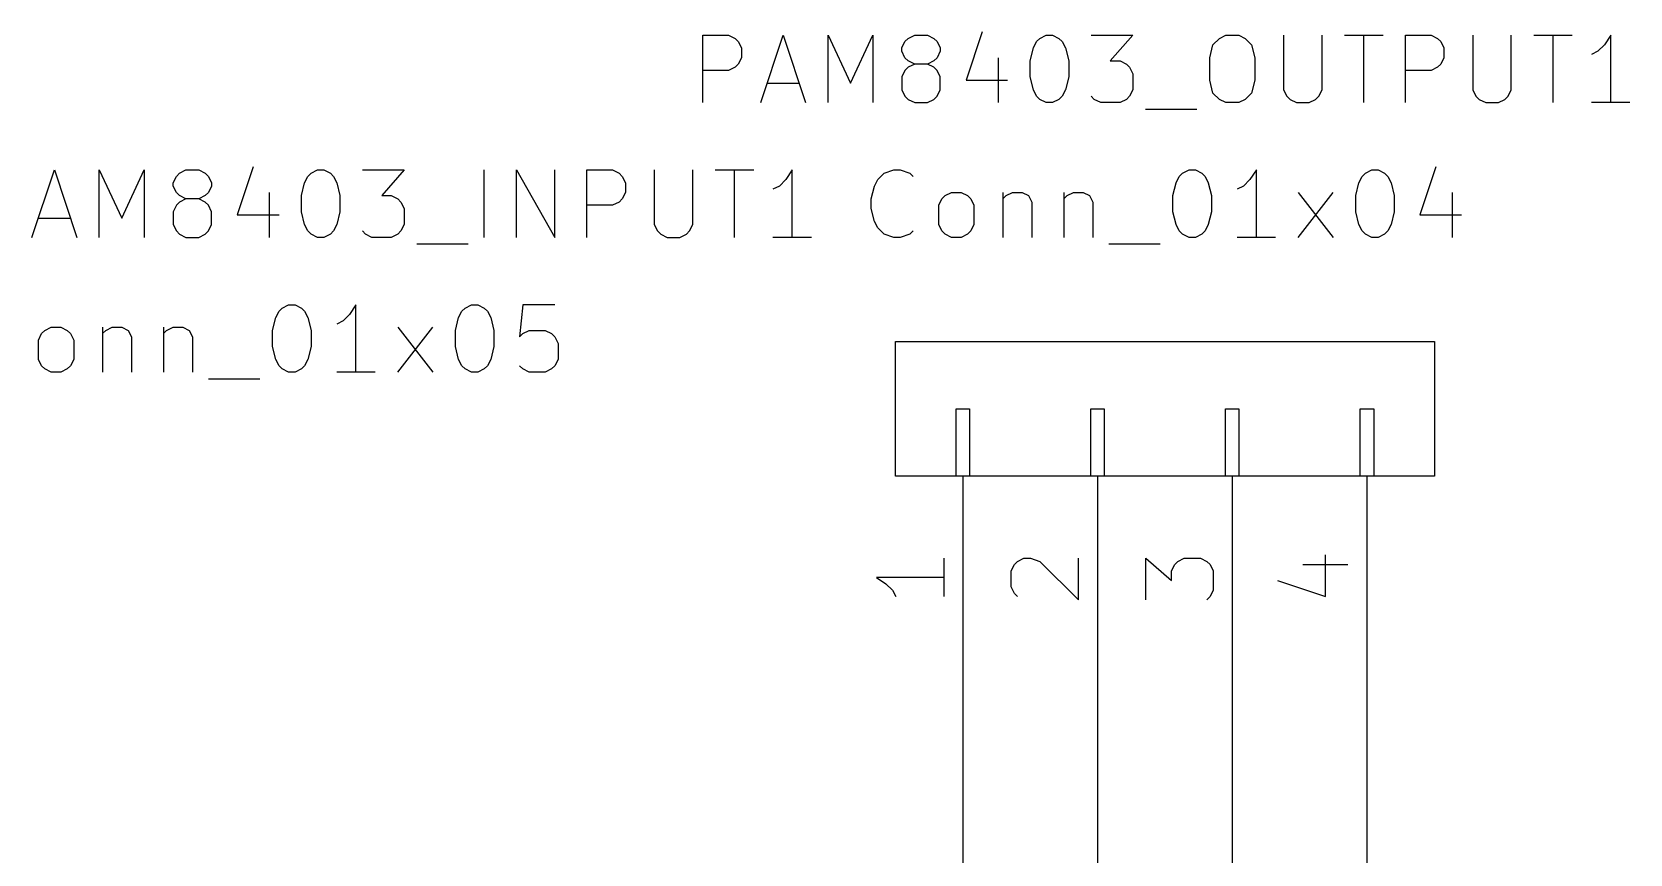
# Model space of a CAD drawing. Header units: inches. Extents: x 0.4 to 11.3, y -7.9 to -0.4.
# Drawn here: x 2.309 to 3.495, y -5.63 to -5.02 of the extents above; entities that cross this region are included whole.
import ezdxf

# ---------------------------------------------------------------- set-up
doc = ezdxf.new("R2010")
doc.units = ezdxf.units.IN
doc.header["$MEASUREMENT"] = 0
for name, color, linetype in [('GREENSIXTYFIVE', 129, 'CONTINUOUS'), ('LIGHTGREEN', 92, 'CONTINUOUS'), ('LIGHTRED', 12, 'CONTINUOUS'), ('RED', 14, 'CONTINUOUS'), ('WHITE', 250, 'CONTINUOUS')]:
    doc.layers.add(name, color=color, linetype=linetype)

msp = doc.modelspace()

# ---------------------------------------------------------------- linework, layer by layer
at = {"layer": 'GREENSIXTYFIVE', "linetype": 'CONTINUOUS'}
for p, q in [((2.8071, -5.0728), (2.8071, -5.0228)), ((2.8071, -5.0228), (2.8262, -5.0228)), ((2.8071, -5.0728), (2.8071, -5.0228)), ((2.8071, -5.0228), (2.8262, -5.0228)), ((2.8262, -5.0228), (2.831, -5.0252)), ((2.8262, -5.0228), (2.831, -5.0252)), ((2.831, -5.0252), (2.8333, -5.0276)), ((2.831, -5.0252), (2.8333, -5.0276)), ((2.8333, -5.0276), (2.8357, -5.0323)), ((2.8333, -5.0276), (2.8357, -5.0323)), ((2.85, -5.0728), (2.8667, -5.0228)), ((2.85, -5.0728), (2.8667, -5.0228)), ((2.8667, -5.0228), (2.8833, -5.0728)), ((2.8667, -5.0228), (2.8833, -5.0728)), ((2.9, -5.0728), (2.9, -5.0228)), ((2.9, -5.0228), (2.9167, -5.0585)), ((2.9, -5.0728), (2.9, -5.0228)), ((2.9, -5.0228), (2.9167, -5.0585)), ((2.9167, -5.0585), (2.9333, -5.0228)), ((2.9167, -5.0585), (2.9333, -5.0228)), ((2.9333, -5.0228), (2.9333, -5.0728)), ((2.9333, -5.0228), (2.9333, -5.0728)), ((2.9548, -5.0323), (2.9571, -5.0276)), ((2.9548, -5.0323), (2.9571, -5.0276)), ((2.9571, -5.0276), (2.9595, -5.0252)), ((2.9571, -5.0276), (2.9595, -5.0252)), ((2.9595, -5.0252), (2.9643, -5.0228)), ((2.9595, -5.0252), (2.9643, -5.0228)), ((2.9643, -5.0228), (2.9738, -5.0228)), ((2.9643, -5.0228), (2.9738, -5.0228)), ((2.9738, -5.0228), (2.9786, -5.0252)), ((2.9738, -5.0228), (2.9786, -5.0252)), ((2.9786, -5.0252), (2.981, -5.0276)), ((2.9786, -5.0252), (2.981, -5.0276)), ((2.981, -5.0276), (2.9833, -5.0323)), ((2.981, -5.0276), (2.9833, -5.0323)), ((3.0143, -5.0204), (3.0024, -5.0561)), ((3.0143, -5.0204), (3.0024, -5.0561)), ((3.0524, -5.0323), (3.0548, -5.0276)), ((3.0524, -5.0323), (3.0548, -5.0276)), ((3.0548, -5.0276), (3.0571, -5.0252)), ((3.0548, -5.0276), (3.0571, -5.0252)), ((3.0571, -5.0252), (3.0619, -5.0228)), ((3.0571, -5.0252), (3.0619, -5.0228)), ((3.0619, -5.0228), (3.0667, -5.0228)), ((3.0619, -5.0228), (3.0667, -5.0228)), ((3.0667, -5.0228), (3.0714, -5.0252)), ((3.0667, -5.0228), (3.0714, -5.0252)), ((3.0714, -5.0252), (3.0738, -5.0276)), ((3.0714, -5.0252), (3.0738, -5.0276)), ((3.0738, -5.0276), (3.0762, -5.0323)), ((3.0738, -5.0276), (3.0762, -5.0323)), ((3.0952, -5.0228), (3.1262, -5.0228)), ((3.0952, -5.0228), (3.1262, -5.0228)), ((3.1262, -5.0228), (3.1095, -5.0418)), ((3.1262, -5.0228), (3.1095, -5.0418)), ((3.1857, -5.0299), (3.1905, -5.0252)), ((3.1857, -5.0299), (3.1905, -5.0252)), ((3.1905, -5.0252), (3.1952, -5.0228)), ((3.1905, -5.0252), (3.1952, -5.0228)), ((3.1952, -5.0228), (3.2048, -5.0228)), ((3.1952, -5.0228), (3.2048, -5.0228)), ((3.2048, -5.0228), (3.2095, -5.0252)), ((3.2048, -5.0228), (3.2095, -5.0252)), ((3.2095, -5.0252), (3.2143, -5.0299)), ((3.2095, -5.0252), (3.2143, -5.0299)), ((3.2381, -5.0228), (3.2381, -5.0633)), ((3.2381, -5.0228), (3.2381, -5.0633)), ((3.2667, -5.0633), (3.2667, -5.0228)), ((3.2667, -5.0633), (3.2667, -5.0228)), ((3.2833, -5.0228), (3.3119, -5.0228)), ((3.2833, -5.0228), (3.3119, -5.0228)), ((3.2976, -5.0728), (3.2976, -5.0228)), ((3.2976, -5.0728), (3.2976, -5.0228)), ((3.3286, -5.0728), (3.3286, -5.0228)), ((3.3286, -5.0228), (3.3476, -5.0228)), ((3.3286, -5.0728), (3.3286, -5.0228)), ((3.3286, -5.0228), (3.3476, -5.0228)), ((3.3476, -5.0228), (3.3524, -5.0252)), ((3.3476, -5.0228), (3.3524, -5.0252)), ((3.3524, -5.0252), (3.3548, -5.0276)), ((3.3524, -5.0252), (3.3548, -5.0276)), ((3.3548, -5.0276), (3.3571, -5.0323)), ((3.3548, -5.0276), (3.3571, -5.0323)), ((3.3786, -5.0228), (3.3786, -5.0633)), ((3.3786, -5.0228), (3.3786, -5.0633)), ((3.4071, -5.0633), (3.4071, -5.0228)), ((3.4071, -5.0633), (3.4071, -5.0228)), ((3.4238, -5.0228), (3.4524, -5.0228)), ((3.4238, -5.0228), (3.4524, -5.0228)), ((3.4381, -5.0728), (3.4381, -5.0228)), ((3.4381, -5.0728), (3.4381, -5.0228)), ((3.4809, -5.0228), (3.4762, -5.0299)), ((3.4809, -5.0228), (3.4762, -5.0299)), ((3.4809, -5.0728), (3.4809, -5.0228)), ((3.4809, -5.0728), (3.4809, -5.0228)), ((2.8357, -5.0395), (2.8333, -5.0442)), ((2.8357, -5.0395), (2.8333, -5.0442)), ((2.8357, -5.0323), (2.8357, -5.0395)), ((2.8357, -5.0323), (2.8357, -5.0395)), ((2.9548, -5.0347), (2.9548, -5.0323)), ((2.9548, -5.0347), (2.9548, -5.0323)), ((2.9571, -5.0395), (2.9548, -5.0347)), ((2.9571, -5.0395), (2.9548, -5.0347)), ((2.9595, -5.0418), (2.9571, -5.0395)), ((2.9595, -5.0418), (2.9571, -5.0395)), ((2.981, -5.0395), (2.9786, -5.0418)), ((2.981, -5.0395), (2.9786, -5.0418)), ((2.9833, -5.0347), (2.981, -5.0395)), ((2.9833, -5.0347), (2.981, -5.0395)), ((2.9833, -5.0323), (2.9833, -5.0347)), ((2.9833, -5.0323), (2.9833, -5.0347)), ((3.0262, -5.0395), (3.0262, -5.0728)), ((3.0262, -5.0395), (3.0262, -5.0728)), ((3.05, -5.0418), (3.0524, -5.0323)), ((3.05, -5.0418), (3.0524, -5.0323)), ((3.0762, -5.0323), (3.0786, -5.0418)), ((3.0762, -5.0323), (3.0786, -5.0418)), ((3.1833, -5.0395), (3.1857, -5.0299)), ((3.1833, -5.0395), (3.1857, -5.0299)), ((3.1833, -5.0561), (3.1833, -5.0395)), ((3.1833, -5.0561), (3.1833, -5.0395)), ((3.2143, -5.0299), (3.2167, -5.0395)), ((3.2143, -5.0299), (3.2167, -5.0395)), ((3.2167, -5.0395), (3.2167, -5.0561)), ((3.2167, -5.0395), (3.2167, -5.0561)), ((3.3571, -5.0395), (3.3548, -5.0442)), ((3.3571, -5.0395), (3.3548, -5.0442)), ((3.3571, -5.0323), (3.3571, -5.0395)), ((3.3571, -5.0323), (3.3571, -5.0395)), ((3.4714, -5.0347), (3.4667, -5.0371)), ((3.4714, -5.0347), (3.4667, -5.0371)), ((3.4762, -5.0299), (3.4714, -5.0347)), ((3.4762, -5.0299), (3.4714, -5.0347)), ((2.8262, -5.049), (2.8071, -5.049)), ((2.8262, -5.049), (2.8071, -5.049)), ((2.831, -5.0466), (2.8262, -5.049)), ((2.831, -5.0466), (2.8262, -5.049)), ((2.8333, -5.0442), (2.831, -5.0466)), ((2.8333, -5.0442), (2.831, -5.0466)), ((2.9571, -5.049), (2.9548, -5.0538)), ((2.9571, -5.049), (2.9548, -5.0538)), ((2.9595, -5.0466), (2.9571, -5.049)), ((2.9595, -5.0466), (2.9571, -5.049)), ((2.9643, -5.0442), (2.9595, -5.0418)), ((2.9643, -5.0442), (2.9595, -5.0418)), ((2.9643, -5.0442), (2.9595, -5.0466)), ((2.9643, -5.0442), (2.9595, -5.0466)), ((2.9738, -5.0442), (2.9643, -5.0442)), ((2.9738, -5.0442), (2.9643, -5.0442)), ((2.9786, -5.0418), (2.9738, -5.0442)), ((2.9786, -5.0418), (2.9738, -5.0442)), ((2.9786, -5.0466), (2.9738, -5.0442)), ((2.9786, -5.0466), (2.9738, -5.0442)), ((2.981, -5.049), (2.9786, -5.0466)), ((2.981, -5.049), (2.9786, -5.0466)), ((2.9833, -5.0538), (2.981, -5.049)), ((2.9833, -5.0538), (2.981, -5.049)), ((3.05, -5.0538), (3.05, -5.0418)), ((3.05, -5.0538), (3.05, -5.0418)), ((3.0786, -5.0418), (3.0786, -5.0538)), ((3.0786, -5.0418), (3.0786, -5.0538)), ((3.1095, -5.0418), (3.1167, -5.0418)), ((3.1095, -5.0418), (3.1167, -5.0418)), ((3.1167, -5.0418), (3.1214, -5.0442)), ((3.1167, -5.0418), (3.1214, -5.0442)), ((3.1214, -5.0442), (3.1238, -5.0466)), ((3.1214, -5.0442), (3.1238, -5.0466)), ((3.1238, -5.0466), (3.1262, -5.0514)), ((3.1238, -5.0466), (3.1262, -5.0514)), ((3.1262, -5.0514), (3.1262, -5.0633)), ((3.1262, -5.0514), (3.1262, -5.0633)), ((3.3476, -5.049), (3.3286, -5.049)), ((3.3476, -5.049), (3.3286, -5.049)), ((3.3524, -5.0466), (3.3476, -5.049)), ((3.3524, -5.0466), (3.3476, -5.049)), ((3.3548, -5.0442), (3.3524, -5.0466)), ((3.3548, -5.0442), (3.3524, -5.0466)), ((2.8548, -5.0585), (2.8786, -5.0585)), ((2.8548, -5.0585), (2.8786, -5.0585)), ((2.9548, -5.0538), (2.9548, -5.0633)), ((2.9548, -5.0538), (2.9548, -5.0633)), ((2.9548, -5.0633), (2.9571, -5.068)), ((2.9548, -5.0633), (2.9571, -5.068)), ((2.981, -5.068), (2.9833, -5.0633)), ((2.981, -5.068), (2.9833, -5.0633)), ((2.9833, -5.0633), (2.9833, -5.0538)), ((2.9833, -5.0633), (2.9833, -5.0538)), ((3.0024, -5.0561), (3.0333, -5.0561)), ((3.0024, -5.0561), (3.0333, -5.0561)), ((3.0524, -5.0633), (3.05, -5.0538)), ((3.0524, -5.0633), (3.05, -5.0538)), ((3.0548, -5.068), (3.0524, -5.0633)), ((3.0548, -5.068), (3.0524, -5.0633)), ((3.0762, -5.0633), (3.0738, -5.068)), ((3.0762, -5.0633), (3.0738, -5.068)), ((3.0786, -5.0538), (3.0762, -5.0633)), ((3.0786, -5.0538), (3.0762, -5.0633)), ((3.1262, -5.0633), (3.1238, -5.068)), ((3.1262, -5.0633), (3.1238, -5.068)), ((3.1857, -5.0657), (3.1833, -5.0561)), ((3.1857, -5.0657), (3.1833, -5.0561)), ((3.2167, -5.0561), (3.2143, -5.0657)), ((3.2167, -5.0561), (3.2143, -5.0657)), ((3.2381, -5.0633), (3.2405, -5.068)), ((3.2381, -5.0633), (3.2405, -5.068)), ((3.2643, -5.068), (3.2667, -5.0633)), ((3.2643, -5.068), (3.2667, -5.0633)), ((3.3786, -5.0633), (3.3809, -5.068)), ((3.3786, -5.0633), (3.3809, -5.068)), ((3.4048, -5.068), (3.4071, -5.0633)), ((3.4048, -5.068), (3.4071, -5.0633)), ((2.9571, -5.068), (2.9595, -5.0704)), ((2.9571, -5.068), (2.9595, -5.0704)), ((2.9595, -5.0704), (2.9643, -5.0728)), ((2.9595, -5.0704), (2.9643, -5.0728)), ((2.9643, -5.0728), (2.9738, -5.0728)), ((2.9643, -5.0728), (2.9738, -5.0728)), ((2.9738, -5.0728), (2.9786, -5.0704)), ((2.9738, -5.0728), (2.9786, -5.0704)), ((2.9786, -5.0704), (2.981, -5.068)), ((2.9786, -5.0704), (2.981, -5.068)), ((3.0571, -5.0704), (3.0548, -5.068)), ((3.0571, -5.0704), (3.0548, -5.068)), ((3.0619, -5.0728), (3.0571, -5.0704)), ((3.0619, -5.0728), (3.0571, -5.0704)), ((3.0667, -5.0728), (3.0619, -5.0728)), ((3.0667, -5.0728), (3.0619, -5.0728)), ((3.0714, -5.0704), (3.0667, -5.0728)), ((3.0714, -5.0704), (3.0667, -5.0728)), ((3.0738, -5.068), (3.0714, -5.0704)), ((3.0738, -5.068), (3.0714, -5.0704)), ((3.0976, -5.0704), (3.0952, -5.068)), ((3.0976, -5.0704), (3.0952, -5.068)), ((3.1024, -5.0728), (3.0976, -5.0704)), ((3.1024, -5.0728), (3.0976, -5.0704)), ((3.1167, -5.0728), (3.1024, -5.0728)), ((3.1167, -5.0728), (3.1024, -5.0728)), ((3.1214, -5.0704), (3.1167, -5.0728)), ((3.1214, -5.0704), (3.1167, -5.0728)), ((3.1238, -5.068), (3.1214, -5.0704)), ((3.1238, -5.068), (3.1214, -5.0704)), ((3.1905, -5.0704), (3.1857, -5.0657)), ((3.1905, -5.0704), (3.1857, -5.0657)), ((3.1952, -5.0728), (3.1905, -5.0704)), ((3.1952, -5.0728), (3.1905, -5.0704)), ((3.2048, -5.0728), (3.1952, -5.0728)), ((3.2048, -5.0728), (3.1952, -5.0728)), ((3.2095, -5.0704), (3.2048, -5.0728)), ((3.2095, -5.0704), (3.2048, -5.0728)), ((3.2143, -5.0657), (3.2095, -5.0704)), ((3.2143, -5.0657), (3.2095, -5.0704)), ((3.2405, -5.068), (3.2429, -5.0704)), ((3.2405, -5.068), (3.2429, -5.0704)), ((3.2429, -5.0704), (3.2476, -5.0728)), ((3.2429, -5.0704), (3.2476, -5.0728)), ((3.2476, -5.0728), (3.2571, -5.0728)), ((3.2476, -5.0728), (3.2571, -5.0728)), ((3.2571, -5.0728), (3.2619, -5.0704)), ((3.2571, -5.0728), (3.2619, -5.0704)), ((3.2619, -5.0704), (3.2643, -5.068)), ((3.2619, -5.0704), (3.2643, -5.068)), ((3.3809, -5.068), (3.3833, -5.0704)), ((3.3809, -5.068), (3.3833, -5.0704)), ((3.3833, -5.0704), (3.3881, -5.0728)), ((3.3833, -5.0704), (3.3881, -5.0728)), ((3.3881, -5.0728), (3.3976, -5.0728)), ((3.3881, -5.0728), (3.3976, -5.0728)), ((3.3976, -5.0728), (3.4024, -5.0704)), ((3.3976, -5.0728), (3.4024, -5.0704)), ((3.4024, -5.0704), (3.4048, -5.068)), ((3.4024, -5.0704), (3.4048, -5.068)), ((3.4952, -5.0728), (3.4667, -5.0728)), ((3.4952, -5.0728), (3.4667, -5.0728)), ((3.1357, -5.0776), (3.1738, -5.0776)), ((3.1357, -5.0776), (3.1738, -5.0776)), ((2.3091, -5.1728), (2.3258, -5.1228)), ((2.3091, -5.1728), (2.3258, -5.1228)), ((2.3258, -5.1228), (2.3425, -5.1728)), ((2.3258, -5.1228), (2.3425, -5.1728)), ((2.3591, -5.1728), (2.3591, -5.1228)), ((2.3591, -5.1228), (2.3758, -5.1585)), ((2.3591, -5.1728), (2.3591, -5.1228)), ((2.3591, -5.1228), (2.3758, -5.1585)), ((2.3758, -5.1585), (2.3925, -5.1228)), ((2.3758, -5.1585), (2.3925, -5.1228)), ((2.3925, -5.1228), (2.3925, -5.1728)), ((2.3925, -5.1228), (2.3925, -5.1728)), ((2.4187, -5.1252), (2.4234, -5.1228)), ((2.4187, -5.1252), (2.4234, -5.1228)), ((2.4234, -5.1228), (2.4329, -5.1228)), ((2.4234, -5.1228), (2.4329, -5.1228)), ((2.4329, -5.1228), (2.4377, -5.1252)), ((2.4329, -5.1228), (2.4377, -5.1252)), ((2.4734, -5.1204), (2.4615, -5.1561)), ((2.4734, -5.1204), (2.4615, -5.1561)), ((2.5163, -5.1252), (2.521, -5.1228)), ((2.5163, -5.1252), (2.521, -5.1228)), ((2.521, -5.1228), (2.5258, -5.1228)), ((2.521, -5.1228), (2.5258, -5.1228)), ((2.5258, -5.1228), (2.5306, -5.1252)), ((2.5258, -5.1228), (2.5306, -5.1252)), ((2.5544, -5.1228), (2.5853, -5.1228)), ((2.5544, -5.1228), (2.5853, -5.1228)), ((2.5853, -5.1228), (2.5687, -5.1418)), ((2.5853, -5.1228), (2.5687, -5.1418)), ((2.6448, -5.1728), (2.6448, -5.1228)), ((2.6448, -5.1728), (2.6448, -5.1228)), ((2.6687, -5.1728), (2.6687, -5.1228)), ((2.6687, -5.1228), (2.6972, -5.1728)), ((2.6687, -5.1728), (2.6687, -5.1228)), ((2.6687, -5.1228), (2.6972, -5.1728)), ((2.6972, -5.1728), (2.6972, -5.1228)), ((2.6972, -5.1728), (2.6972, -5.1228)), ((2.721, -5.1728), (2.721, -5.1228)), ((2.721, -5.1228), (2.7401, -5.1228)), ((2.721, -5.1728), (2.721, -5.1228)), ((2.721, -5.1228), (2.7401, -5.1228)), ((2.7401, -5.1228), (2.7449, -5.1252)), ((2.7401, -5.1228), (2.7449, -5.1252)), ((2.771, -5.1228), (2.771, -5.1633)), ((2.771, -5.1228), (2.771, -5.1633)), ((2.7996, -5.1633), (2.7996, -5.1228)), ((2.7996, -5.1633), (2.7996, -5.1228)), ((2.8163, -5.1228), (2.8449, -5.1228)), ((2.8163, -5.1228), (2.8449, -5.1228)), ((2.8306, -5.1728), (2.8306, -5.1228)), ((2.8306, -5.1728), (2.8306, -5.1228)), ((2.8734, -5.1228), (2.8687, -5.1299)), ((2.8734, -5.1228), (2.8687, -5.1299)), ((2.8734, -5.1728), (2.8734, -5.1228)), ((2.8734, -5.1728), (2.8734, -5.1228)), ((2.9417, -5.1252), (2.9488, -5.1228)), ((2.9417, -5.1252), (2.9488, -5.1228)), ((2.9488, -5.1228), (2.9536, -5.1228)), ((2.9488, -5.1228), (2.9536, -5.1228)), ((2.9536, -5.1228), (2.9607, -5.1252)), ((2.9536, -5.1228), (2.9607, -5.1252)), ((3.1631, -5.1252), (3.1679, -5.1228)), ((3.1631, -5.1252), (3.1679, -5.1228)), ((3.1679, -5.1228), (3.1726, -5.1228)), ((3.1679, -5.1228), (3.1726, -5.1228)), ((3.1726, -5.1228), (3.1774, -5.1252)), ((3.1726, -5.1228), (3.1774, -5.1252)), ((3.2179, -5.1228), (3.2131, -5.1299)), ((3.2179, -5.1228), (3.2131, -5.1299)), ((3.2179, -5.1728), (3.2179, -5.1228)), ((3.2179, -5.1728), (3.2179, -5.1228)), ((3.2988, -5.1252), (3.3036, -5.1228)), ((3.2988, -5.1252), (3.3036, -5.1228)), ((3.3036, -5.1228), (3.3083, -5.1228)), ((3.3036, -5.1228), (3.3083, -5.1228)), ((3.3083, -5.1228), (3.3131, -5.1252)), ((3.3083, -5.1228), (3.3131, -5.1252)), ((3.3512, -5.1204), (3.3393, -5.1561)), ((3.3512, -5.1204), (3.3393, -5.1561)), ((2.4139, -5.1323), (2.4163, -5.1276)), ((2.4139, -5.1323), (2.4163, -5.1276)), ((2.4139, -5.1347), (2.4139, -5.1323)), ((2.4139, -5.1347), (2.4139, -5.1323)), ((2.4163, -5.1395), (2.4139, -5.1347)), ((2.4163, -5.1395), (2.4139, -5.1347)), ((2.4163, -5.1276), (2.4187, -5.1252)), ((2.4163, -5.1276), (2.4187, -5.1252)), ((2.4377, -5.1252), (2.4401, -5.1276)), ((2.4377, -5.1252), (2.4401, -5.1276)), ((2.4401, -5.1276), (2.4425, -5.1323)), ((2.4401, -5.1276), (2.4425, -5.1323)), ((2.4425, -5.1347), (2.4401, -5.1395)), ((2.4425, -5.1347), (2.4401, -5.1395)), ((2.4425, -5.1323), (2.4425, -5.1347)), ((2.4425, -5.1323), (2.4425, -5.1347)), ((2.5091, -5.1418), (2.5115, -5.1323)), ((2.5091, -5.1418), (2.5115, -5.1323)), ((2.5115, -5.1323), (2.5139, -5.1276)), ((2.5115, -5.1323), (2.5139, -5.1276)), ((2.5139, -5.1276), (2.5163, -5.1252)), ((2.5139, -5.1276), (2.5163, -5.1252)), ((2.5306, -5.1252), (2.5329, -5.1276)), ((2.5306, -5.1252), (2.5329, -5.1276)), ((2.5329, -5.1276), (2.5353, -5.1323)), ((2.5329, -5.1276), (2.5353, -5.1323)), ((2.5353, -5.1323), (2.5377, -5.1418)), ((2.5353, -5.1323), (2.5377, -5.1418)), ((2.7449, -5.1252), (2.7472, -5.1276)), ((2.7449, -5.1252), (2.7472, -5.1276)), ((2.7472, -5.1276), (2.7496, -5.1323)), ((2.7472, -5.1276), (2.7496, -5.1323)), ((2.7496, -5.1323), (2.7496, -5.1395)), ((2.7496, -5.1323), (2.7496, -5.1395)), ((2.8639, -5.1347), (2.8591, -5.1371)), ((2.8639, -5.1347), (2.8591, -5.1371)), ((2.8687, -5.1299), (2.8639, -5.1347)), ((2.8687, -5.1299), (2.8639, -5.1347)), ((2.9321, -5.1442), (2.9345, -5.1347)), ((2.9321, -5.1442), (2.9345, -5.1347)), ((2.9345, -5.1347), (2.9369, -5.1299)), ((2.9345, -5.1347), (2.9369, -5.1299)), ((2.9369, -5.1299), (2.9417, -5.1252)), ((2.9369, -5.1299), (2.9417, -5.1252)), ((2.9607, -5.1252), (2.9631, -5.1276)), ((2.9607, -5.1252), (2.9631, -5.1276)), ((3.1559, -5.1418), (3.1583, -5.1323)), ((3.1559, -5.1418), (3.1583, -5.1323)), ((3.1583, -5.1323), (3.1607, -5.1276)), ((3.1583, -5.1323), (3.1607, -5.1276)), ((3.1607, -5.1276), (3.1631, -5.1252)), ((3.1607, -5.1276), (3.1631, -5.1252)), ((3.1774, -5.1252), (3.1798, -5.1276)), ((3.1774, -5.1252), (3.1798, -5.1276)), ((3.1798, -5.1276), (3.1821, -5.1323)), ((3.1798, -5.1276), (3.1821, -5.1323)), ((3.1821, -5.1323), (3.1845, -5.1418)), ((3.1821, -5.1323), (3.1845, -5.1418)), ((3.2083, -5.1347), (3.2036, -5.1371)), ((3.2083, -5.1347), (3.2036, -5.1371)), ((3.2131, -5.1299), (3.2083, -5.1347)), ((3.2131, -5.1299), (3.2083, -5.1347)), ((3.2917, -5.1418), (3.294, -5.1323)), ((3.2917, -5.1418), (3.294, -5.1323)), ((3.294, -5.1323), (3.2964, -5.1276)), ((3.294, -5.1323), (3.2964, -5.1276)), ((3.2964, -5.1276), (3.2988, -5.1252)), ((3.2964, -5.1276), (3.2988, -5.1252)), ((3.3131, -5.1252), (3.3155, -5.1276)), ((3.3131, -5.1252), (3.3155, -5.1276)), ((3.3155, -5.1276), (3.3179, -5.1323)), ((3.3155, -5.1276), (3.3179, -5.1323)), ((3.3179, -5.1323), (3.3202, -5.1418)), ((3.3179, -5.1323), (3.3202, -5.1418)), ((2.4187, -5.1418), (2.4163, -5.1395)), ((2.4187, -5.1418), (2.4163, -5.1395)), ((2.4187, -5.1466), (2.4163, -5.149)), ((2.4187, -5.1466), (2.4163, -5.149)), ((2.4234, -5.1442), (2.4187, -5.1418)), ((2.4234, -5.1442), (2.4187, -5.1418)), ((2.4234, -5.1442), (2.4187, -5.1466)), ((2.4234, -5.1442), (2.4187, -5.1466)), ((2.4329, -5.1442), (2.4234, -5.1442)), ((2.4329, -5.1442), (2.4234, -5.1442)), ((2.4377, -5.1418), (2.4329, -5.1442)), ((2.4377, -5.1418), (2.4329, -5.1442)), ((2.4377, -5.1466), (2.4329, -5.1442)), ((2.4377, -5.1466), (2.4329, -5.1442)), ((2.4401, -5.1395), (2.4377, -5.1418)), ((2.4401, -5.1395), (2.4377, -5.1418)), ((2.4401, -5.149), (2.4377, -5.1466)), ((2.4401, -5.149), (2.4377, -5.1466)), ((2.4853, -5.1395), (2.4853, -5.1728)), ((2.4853, -5.1395), (2.4853, -5.1728)), ((2.5091, -5.1538), (2.5091, -5.1418)), ((2.5091, -5.1538), (2.5091, -5.1418)), ((2.5377, -5.1418), (2.5377, -5.1538)), ((2.5377, -5.1418), (2.5377, -5.1538)), ((2.5687, -5.1418), (2.5758, -5.1418)), ((2.5687, -5.1418), (2.5758, -5.1418)), ((2.5758, -5.1418), (2.5806, -5.1442)), ((2.5758, -5.1418), (2.5806, -5.1442)), ((2.5806, -5.1442), (2.5829, -5.1466)), ((2.5806, -5.1442), (2.5829, -5.1466)), ((2.5829, -5.1466), (2.5853, -5.1514)), ((2.5829, -5.1466), (2.5853, -5.1514)), ((2.7449, -5.1466), (2.7401, -5.149)), ((2.7449, -5.1466), (2.7401, -5.149)), ((2.7472, -5.1442), (2.7449, -5.1466)), ((2.7472, -5.1442), (2.7449, -5.1466)), ((2.7496, -5.1395), (2.7472, -5.1442)), ((2.7496, -5.1395), (2.7472, -5.1442)), ((2.9321, -5.1514), (2.9321, -5.1442)), ((2.9321, -5.1514), (2.9321, -5.1442)), ((2.9821, -5.149), (2.9845, -5.1442)), ((2.9821, -5.149), (2.9845, -5.1442)), ((2.9845, -5.1442), (2.9869, -5.1418)), ((2.9845, -5.1442), (2.9869, -5.1418)), ((2.9869, -5.1418), (2.9917, -5.1395)), ((2.9869, -5.1418), (2.9917, -5.1395)), ((2.9917, -5.1395), (2.9988, -5.1395)), ((2.9917, -5.1395), (2.9988, -5.1395)), ((2.9988, -5.1395), (3.0036, -5.1418)), ((2.9988, -5.1395), (3.0036, -5.1418)), ((3.0036, -5.1418), (3.006, -5.1442)), ((3.0036, -5.1418), (3.006, -5.1442)), ((3.006, -5.1442), (3.0083, -5.149)), ((3.006, -5.1442), (3.0083, -5.149)), ((3.0298, -5.1395), (3.0298, -5.1728)), ((3.0298, -5.1395), (3.0298, -5.1728)), ((3.0298, -5.1442), (3.0321, -5.1418)), ((3.0298, -5.1442), (3.0321, -5.1418)), ((3.0321, -5.1418), (3.0369, -5.1395)), ((3.0321, -5.1418), (3.0369, -5.1395)), ((3.0369, -5.1395), (3.044, -5.1395)), ((3.0369, -5.1395), (3.044, -5.1395)), ((3.044, -5.1395), (3.0488, -5.1418)), ((3.044, -5.1395), (3.0488, -5.1418)), ((3.0488, -5.1418), (3.0512, -5.1466)), ((3.0488, -5.1418), (3.0512, -5.1466)), ((3.0512, -5.1466), (3.0512, -5.1728)), ((3.0512, -5.1466), (3.0512, -5.1728)), ((3.075, -5.1395), (3.075, -5.1728)), ((3.075, -5.1395), (3.075, -5.1728)), ((3.075, -5.1442), (3.0774, -5.1418)), ((3.075, -5.1442), (3.0774, -5.1418)), ((3.0774, -5.1418), (3.0821, -5.1395)), ((3.0774, -5.1418), (3.0821, -5.1395)), ((3.0821, -5.1395), (3.0893, -5.1395)), ((3.0821, -5.1395), (3.0893, -5.1395)), ((3.0893, -5.1395), (3.094, -5.1418)), ((3.0893, -5.1395), (3.094, -5.1418)), ((3.094, -5.1418), (3.0964, -5.1466)), ((3.094, -5.1418), (3.0964, -5.1466)), ((3.0964, -5.1466), (3.0964, -5.1728)), ((3.0964, -5.1466), (3.0964, -5.1728)), ((3.1559, -5.1538), (3.1559, -5.1418)), ((3.1559, -5.1538), (3.1559, -5.1418)), ((3.1845, -5.1418), (3.1845, -5.1538)), ((3.1845, -5.1418), (3.1845, -5.1538)), ((3.2488, -5.1728), (3.275, -5.1395)), ((3.2488, -5.1395), (3.275, -5.1728)), ((3.2488, -5.1728), (3.275, -5.1395)), ((3.2488, -5.1395), (3.275, -5.1728)), ((3.2917, -5.1538), (3.2917, -5.1418)), ((3.2917, -5.1538), (3.2917, -5.1418)), ((3.3202, -5.1418), (3.3202, -5.1538)), ((3.3202, -5.1418), (3.3202, -5.1538)), ((3.3631, -5.1395), (3.3631, -5.1728)), ((3.3631, -5.1395), (3.3631, -5.1728)), ((2.3139, -5.1585), (2.3377, -5.1585)), ((2.3139, -5.1585), (2.3377, -5.1585)), ((2.4163, -5.149), (2.4139, -5.1538)), ((2.4163, -5.149), (2.4139, -5.1538)), ((2.4139, -5.1538), (2.4139, -5.1633)), ((2.4139, -5.1538), (2.4139, -5.1633)), ((2.4425, -5.1538), (2.4401, -5.149)), ((2.4425, -5.1538), (2.4401, -5.149)), ((2.4425, -5.1633), (2.4425, -5.1538)), ((2.4425, -5.1633), (2.4425, -5.1538)), ((2.4615, -5.1561), (2.4925, -5.1561)), ((2.4615, -5.1561), (2.4925, -5.1561)), ((2.5115, -5.1633), (2.5091, -5.1538)), ((2.5115, -5.1633), (2.5091, -5.1538)), ((2.5377, -5.1538), (2.5353, -5.1633)), ((2.5377, -5.1538), (2.5353, -5.1633)), ((2.5853, -5.1514), (2.5853, -5.1633)), ((2.5853, -5.1514), (2.5853, -5.1633)), ((2.7401, -5.149), (2.721, -5.149)), ((2.7401, -5.149), (2.721, -5.149)), ((2.9345, -5.1609), (2.9321, -5.1514)), ((2.9345, -5.1609), (2.9321, -5.1514)), ((2.9821, -5.1633), (2.9821, -5.149)), ((2.9821, -5.1633), (2.9821, -5.149)), ((3.0083, -5.149), (3.0083, -5.1633)), ((3.0083, -5.149), (3.0083, -5.1633)), ((3.1583, -5.1633), (3.1559, -5.1538)), ((3.1583, -5.1633), (3.1559, -5.1538)), ((3.1845, -5.1538), (3.1821, -5.1633)), ((3.1845, -5.1538), (3.1821, -5.1633)), ((3.294, -5.1633), (3.2917, -5.1538)), ((3.294, -5.1633), (3.2917, -5.1538)), ((3.3202, -5.1538), (3.3179, -5.1633)), ((3.3202, -5.1538), (3.3179, -5.1633)), ((3.3393, -5.1561), (3.3702, -5.1561)), ((3.3393, -5.1561), (3.3702, -5.1561)), ((2.4139, -5.1633), (2.4163, -5.168)), ((2.4139, -5.1633), (2.4163, -5.168)), ((2.4163, -5.168), (2.4187, -5.1704)), ((2.4163, -5.168), (2.4187, -5.1704)), ((2.4187, -5.1704), (2.4234, -5.1728)), ((2.4187, -5.1704), (2.4234, -5.1728)), ((2.4329, -5.1728), (2.4377, -5.1704)), ((2.4329, -5.1728), (2.4377, -5.1704)), ((2.4377, -5.1704), (2.4401, -5.168)), ((2.4377, -5.1704), (2.4401, -5.168)), ((2.4401, -5.168), (2.4425, -5.1633)), ((2.4401, -5.168), (2.4425, -5.1633)), ((2.5139, -5.168), (2.5115, -5.1633)), ((2.5139, -5.168), (2.5115, -5.1633)), ((2.5163, -5.1704), (2.5139, -5.168)), ((2.5163, -5.1704), (2.5139, -5.168)), ((2.521, -5.1728), (2.5163, -5.1704)), ((2.521, -5.1728), (2.5163, -5.1704)), ((2.5306, -5.1704), (2.5258, -5.1728)), ((2.5306, -5.1704), (2.5258, -5.1728)), ((2.5329, -5.168), (2.5306, -5.1704)), ((2.5329, -5.168), (2.5306, -5.1704)), ((2.5353, -5.1633), (2.5329, -5.168)), ((2.5353, -5.1633), (2.5329, -5.168)), ((2.5568, -5.1704), (2.5544, -5.168)), ((2.5568, -5.1704), (2.5544, -5.168)), ((2.5615, -5.1728), (2.5568, -5.1704)), ((2.5615, -5.1728), (2.5568, -5.1704)), ((2.5806, -5.1704), (2.5758, -5.1728)), ((2.5806, -5.1704), (2.5758, -5.1728)), ((2.5829, -5.168), (2.5806, -5.1704)), ((2.5829, -5.168), (2.5806, -5.1704)), ((2.5853, -5.1633), (2.5829, -5.168)), ((2.5853, -5.1633), (2.5829, -5.168)), ((2.771, -5.1633), (2.7734, -5.168)), ((2.771, -5.1633), (2.7734, -5.168)), ((2.7734, -5.168), (2.7758, -5.1704)), ((2.7734, -5.168), (2.7758, -5.1704)), ((2.7758, -5.1704), (2.7806, -5.1728)), ((2.7758, -5.1704), (2.7806, -5.1728)), ((2.7901, -5.1728), (2.7949, -5.1704)), ((2.7901, -5.1728), (2.7949, -5.1704)), ((2.7949, -5.1704), (2.7972, -5.168)), ((2.7949, -5.1704), (2.7972, -5.168)), ((2.7972, -5.168), (2.7996, -5.1633)), ((2.7972, -5.168), (2.7996, -5.1633)), ((2.9369, -5.1657), (2.9345, -5.1609)), ((2.9369, -5.1657), (2.9345, -5.1609)), ((2.9417, -5.1704), (2.9369, -5.1657)), ((2.9417, -5.1704), (2.9369, -5.1657)), ((2.9488, -5.1728), (2.9417, -5.1704)), ((2.9488, -5.1728), (2.9417, -5.1704)), ((2.9607, -5.1704), (2.9536, -5.1728)), ((2.9607, -5.1704), (2.9536, -5.1728)), ((2.9631, -5.168), (2.9607, -5.1704)), ((2.9631, -5.168), (2.9607, -5.1704)), ((2.9845, -5.168), (2.9821, -5.1633)), ((2.9845, -5.168), (2.9821, -5.1633)), ((2.9869, -5.1704), (2.9845, -5.168)), ((2.9869, -5.1704), (2.9845, -5.168)), ((2.9917, -5.1728), (2.9869, -5.1704)), ((2.9917, -5.1728), (2.9869, -5.1704)), ((3.0036, -5.1704), (2.9988, -5.1728)), ((3.0036, -5.1704), (2.9988, -5.1728)), ((3.006, -5.168), (3.0036, -5.1704)), ((3.006, -5.168), (3.0036, -5.1704)), ((3.0083, -5.1633), (3.006, -5.168)), ((3.0083, -5.1633), (3.006, -5.168)), ((3.1607, -5.168), (3.1583, -5.1633)), ((3.1607, -5.168), (3.1583, -5.1633)), ((3.1631, -5.1704), (3.1607, -5.168)), ((3.1631, -5.1704), (3.1607, -5.168)), ((3.1679, -5.1728), (3.1631, -5.1704)), ((3.1679, -5.1728), (3.1631, -5.1704)), ((3.1774, -5.1704), (3.1726, -5.1728)), ((3.1774, -5.1704), (3.1726, -5.1728)), ((3.1798, -5.168), (3.1774, -5.1704)), ((3.1798, -5.168), (3.1774, -5.1704)), ((3.1821, -5.1633), (3.1798, -5.168)), ((3.1821, -5.1633), (3.1798, -5.168)), ((3.2964, -5.168), (3.294, -5.1633)), ((3.2964, -5.168), (3.294, -5.1633)), ((3.2988, -5.1704), (3.2964, -5.168)), ((3.2988, -5.1704), (3.2964, -5.168)), ((3.3036, -5.1728), (3.2988, -5.1704)), ((3.3036, -5.1728), (3.2988, -5.1704)), ((3.3131, -5.1704), (3.3083, -5.1728)), ((3.3131, -5.1704), (3.3083, -5.1728)), ((3.3155, -5.168), (3.3131, -5.1704)), ((3.3155, -5.168), (3.3131, -5.1704)), ((3.3179, -5.1633), (3.3155, -5.168)), ((3.3179, -5.1633), (3.3155, -5.168)), ((2.4234, -5.1728), (2.4329, -5.1728)), ((2.4234, -5.1728), (2.4329, -5.1728)), ((2.5258, -5.1728), (2.521, -5.1728)), ((2.5258, -5.1728), (2.521, -5.1728)), ((2.5758, -5.1728), (2.5615, -5.1728)), ((2.5758, -5.1728), (2.5615, -5.1728)), ((2.5949, -5.1776), (2.6329, -5.1776)), ((2.5949, -5.1776), (2.6329, -5.1776)), ((2.7806, -5.1728), (2.7901, -5.1728)), ((2.7806, -5.1728), (2.7901, -5.1728)), ((2.8877, -5.1728), (2.8591, -5.1728)), ((2.8877, -5.1728), (2.8591, -5.1728)), ((2.9536, -5.1728), (2.9488, -5.1728)), ((2.9536, -5.1728), (2.9488, -5.1728)), ((2.9988, -5.1728), (2.9917, -5.1728)), ((2.9988, -5.1728), (2.9917, -5.1728)), ((3.1083, -5.1776), (3.1464, -5.1776)), ((3.1083, -5.1776), (3.1464, -5.1776)), ((3.1726, -5.1728), (3.1679, -5.1728)), ((3.1726, -5.1728), (3.1679, -5.1728)), ((3.2321, -5.1728), (3.2036, -5.1728)), ((3.2321, -5.1728), (3.2036, -5.1728)), ((3.3083, -5.1728), (3.3036, -5.1728)), ((3.3083, -5.1728), (3.3036, -5.1728)), ((2.4901, -5.2323), (2.4925, -5.2276)), ((2.4901, -5.2323), (2.4925, -5.2276)), ((2.4925, -5.2276), (2.4948, -5.2252)), ((2.4925, -5.2276), (2.4948, -5.2252)), ((2.4948, -5.2252), (2.4996, -5.2228)), ((2.4948, -5.2252), (2.4996, -5.2228)), ((2.4996, -5.2228), (2.5044, -5.2228)), ((2.4996, -5.2228), (2.5044, -5.2228)), ((2.5044, -5.2228), (2.5091, -5.2252)), ((2.5044, -5.2228), (2.5091, -5.2252)), ((2.5091, -5.2252), (2.5115, -5.2276)), ((2.5091, -5.2252), (2.5115, -5.2276)), ((2.5115, -5.2276), (2.5139, -5.2323)), ((2.5115, -5.2276), (2.5139, -5.2323)), ((2.5448, -5.2299), (2.5401, -5.2347)), ((2.5448, -5.2299), (2.5401, -5.2347)), ((2.5496, -5.2228), (2.5448, -5.2299)), ((2.5496, -5.2228), (2.5448, -5.2299)), ((2.5496, -5.2728), (2.5496, -5.2228)), ((2.5496, -5.2728), (2.5496, -5.2228)), ((2.6258, -5.2323), (2.6282, -5.2276)), ((2.6258, -5.2323), (2.6282, -5.2276)), ((2.6282, -5.2276), (2.6306, -5.2252)), ((2.6282, -5.2276), (2.6306, -5.2252)), ((2.6306, -5.2252), (2.6353, -5.2228)), ((2.6306, -5.2252), (2.6353, -5.2228)), ((2.6353, -5.2228), (2.6401, -5.2228)), ((2.6353, -5.2228), (2.6401, -5.2228)), ((2.6401, -5.2228), (2.6448, -5.2252)), ((2.6401, -5.2228), (2.6448, -5.2252)), ((2.6448, -5.2252), (2.6472, -5.2276)), ((2.6448, -5.2252), (2.6472, -5.2276)), ((2.6472, -5.2276), (2.6496, -5.2323)), ((2.6472, -5.2276), (2.6496, -5.2323)), ((2.6734, -5.2228), (2.671, -5.2466)), ((2.6734, -5.2228), (2.671, -5.2466)), ((2.6972, -5.2228), (2.6734, -5.2228)), ((2.6972, -5.2228), (2.6734, -5.2228)), ((2.3163, -5.2442), (2.3187, -5.2418)), ((2.3163, -5.2442), (2.3187, -5.2418)), ((2.3187, -5.2418), (2.3234, -5.2395)), ((2.3187, -5.2418), (2.3234, -5.2395)), ((2.3234, -5.2395), (2.3306, -5.2395)), ((2.3234, -5.2395), (2.3306, -5.2395)), ((2.3306, -5.2395), (2.3353, -5.2418)), ((2.3306, -5.2395), (2.3353, -5.2418)), ((2.3353, -5.2418), (2.3377, -5.2442)), ((2.3353, -5.2418), (2.3377, -5.2442)), ((2.3615, -5.2395), (2.3615, -5.2728)), ((2.3615, -5.2395), (2.3615, -5.2728)), ((2.3615, -5.2442), (2.3639, -5.2418)), ((2.3615, -5.2442), (2.3639, -5.2418)), ((2.3639, -5.2418), (2.3687, -5.2395)), ((2.3639, -5.2418), (2.3687, -5.2395)), ((2.3687, -5.2395), (2.3758, -5.2395)), ((2.3687, -5.2395), (2.3758, -5.2395)), ((2.3758, -5.2395), (2.3806, -5.2418)), ((2.3758, -5.2395), (2.3806, -5.2418)), ((2.3806, -5.2418), (2.3829, -5.2466)), ((2.3806, -5.2418), (2.3829, -5.2466)), ((2.4068, -5.2395), (2.4068, -5.2728)), ((2.4068, -5.2395), (2.4068, -5.2728)), ((2.4068, -5.2442), (2.4091, -5.2418)), ((2.4068, -5.2442), (2.4091, -5.2418)), ((2.4091, -5.2418), (2.4139, -5.2395)), ((2.4091, -5.2418), (2.4139, -5.2395)), ((2.4139, -5.2395), (2.421, -5.2395)), ((2.4139, -5.2395), (2.421, -5.2395)), ((2.421, -5.2395), (2.4258, -5.2418)), ((2.421, -5.2395), (2.4258, -5.2418)), ((2.4258, -5.2418), (2.4282, -5.2466)), ((2.4258, -5.2418), (2.4282, -5.2466)), ((2.4877, -5.2418), (2.4901, -5.2323)), ((2.4877, -5.2418), (2.4901, -5.2323)), ((2.4877, -5.2538), (2.4877, -5.2418)), ((2.4877, -5.2538), (2.4877, -5.2418)), ((2.5139, -5.2323), (2.5163, -5.2418)), ((2.5139, -5.2323), (2.5163, -5.2418)), ((2.5163, -5.2418), (2.5163, -5.2538)), ((2.5163, -5.2418), (2.5163, -5.2538)), ((2.5401, -5.2347), (2.5353, -5.2371)), ((2.5401, -5.2347), (2.5353, -5.2371)), ((2.5806, -5.2728), (2.6067, -5.2395)), ((2.5806, -5.2395), (2.6067, -5.2728)), ((2.5806, -5.2728), (2.6067, -5.2395)), ((2.5806, -5.2395), (2.6067, -5.2728)), ((2.6234, -5.2418), (2.6258, -5.2323)), ((2.6234, -5.2418), (2.6258, -5.2323)), ((2.6234, -5.2538), (2.6234, -5.2418)), ((2.6234, -5.2538), (2.6234, -5.2418)), ((2.6496, -5.2323), (2.652, -5.2418)), ((2.6496, -5.2323), (2.652, -5.2418)), ((2.652, -5.2418), (2.652, -5.2538)), ((2.652, -5.2418), (2.652, -5.2538)), ((2.6734, -5.2442), (2.6782, -5.2418)), ((2.6734, -5.2442), (2.6782, -5.2418)), ((2.6782, -5.2418), (2.6901, -5.2418)), ((2.6782, -5.2418), (2.6901, -5.2418)), ((2.6901, -5.2418), (2.6948, -5.2442)), ((2.6901, -5.2418), (2.6948, -5.2442)), ((2.3139, -5.249), (2.3163, -5.2442)), ((2.3139, -5.249), (2.3163, -5.2442)), ((2.3139, -5.2633), (2.3139, -5.249)), ((2.3139, -5.2633), (2.3139, -5.249)), ((2.3377, -5.2442), (2.3401, -5.249)), ((2.3377, -5.2442), (2.3401, -5.249)), ((2.3401, -5.249), (2.3401, -5.2633)), ((2.3401, -5.249), (2.3401, -5.2633)), ((2.3829, -5.2466), (2.3829, -5.2728)), ((2.3829, -5.2466), (2.3829, -5.2728)), ((2.4282, -5.2466), (2.4282, -5.2728)), ((2.4282, -5.2466), (2.4282, -5.2728)), ((2.4901, -5.2633), (2.4877, -5.2538)), ((2.4901, -5.2633), (2.4877, -5.2538)), ((2.5163, -5.2538), (2.5139, -5.2633)), ((2.5163, -5.2538), (2.5139, -5.2633)), ((2.6258, -5.2633), (2.6234, -5.2538)), ((2.6258, -5.2633), (2.6234, -5.2538)), ((2.652, -5.2538), (2.6496, -5.2633)), ((2.652, -5.2538), (2.6496, -5.2633)), ((2.671, -5.2466), (2.6734, -5.2442)), ((2.671, -5.2466), (2.6734, -5.2442)), ((2.6948, -5.2442), (2.6972, -5.2466)), ((2.6948, -5.2442), (2.6972, -5.2466)), ((2.6972, -5.2466), (2.6996, -5.2514)), ((2.6972, -5.2466), (2.6996, -5.2514)), ((2.6996, -5.2514), (2.6996, -5.2633)), ((2.6996, -5.2514), (2.6996, -5.2633)), ((2.3163, -5.268), (2.3139, -5.2633)), ((2.3163, -5.268), (2.3139, -5.2633)), ((2.3401, -5.2633), (2.3377, -5.268)), ((2.3401, -5.2633), (2.3377, -5.268)), ((2.4925, -5.268), (2.4901, -5.2633)), ((2.4925, -5.268), (2.4901, -5.2633)), ((2.5139, -5.2633), (2.5115, -5.268)), ((2.5139, -5.2633), (2.5115, -5.268)), ((2.6282, -5.268), (2.6258, -5.2633)), ((2.6282, -5.268), (2.6258, -5.2633)), ((2.6496, -5.2633), (2.6472, -5.268)), ((2.6496, -5.2633), (2.6472, -5.268)), ((2.6996, -5.2633), (2.6972, -5.268)), ((2.6996, -5.2633), (2.6972, -5.268)), ((2.3187, -5.2704), (2.3163, -5.268)), ((2.3187, -5.2704), (2.3163, -5.268)), ((2.3234, -5.2728), (2.3187, -5.2704)), ((2.3234, -5.2728), (2.3187, -5.2704)), ((2.3306, -5.2728), (2.3234, -5.2728)), ((2.3306, -5.2728), (2.3234, -5.2728)), ((2.3353, -5.2704), (2.3306, -5.2728)), ((2.3353, -5.2704), (2.3306, -5.2728)), ((2.3377, -5.268), (2.3353, -5.2704)), ((2.3377, -5.268), (2.3353, -5.2704)), ((2.4401, -5.2776), (2.4782, -5.2776)), ((2.4401, -5.2776), (2.4782, -5.2776)), ((2.4948, -5.2704), (2.4925, -5.268)), ((2.4948, -5.2704), (2.4925, -5.268)), ((2.4996, -5.2728), (2.4948, -5.2704)), ((2.4996, -5.2728), (2.4948, -5.2704)), ((2.5044, -5.2728), (2.4996, -5.2728)), ((2.5044, -5.2728), (2.4996, -5.2728)), ((2.5091, -5.2704), (2.5044, -5.2728)), ((2.5091, -5.2704), (2.5044, -5.2728)), ((2.5115, -5.268), (2.5091, -5.2704)), ((2.5115, -5.268), (2.5091, -5.2704)), ((2.5639, -5.2728), (2.5353, -5.2728)), ((2.5639, -5.2728), (2.5353, -5.2728)), ((2.6306, -5.2704), (2.6282, -5.268)), ((2.6306, -5.2704), (2.6282, -5.268)), ((2.6353, -5.2728), (2.6306, -5.2704)), ((2.6353, -5.2728), (2.6306, -5.2704)), ((2.6401, -5.2728), (2.6353, -5.2728)), ((2.6401, -5.2728), (2.6353, -5.2728)), ((2.6448, -5.2704), (2.6401, -5.2728)), ((2.6448, -5.2704), (2.6401, -5.2728)), ((2.6472, -5.268), (2.6448, -5.2704)), ((2.6472, -5.268), (2.6448, -5.2704)), ((2.6734, -5.2704), (2.671, -5.268)), ((2.6734, -5.2704), (2.671, -5.268)), ((2.6782, -5.2728), (2.6734, -5.2704)), ((2.6782, -5.2728), (2.6734, -5.2704)), ((2.6901, -5.2728), (2.6782, -5.2728)), ((2.6901, -5.2728), (2.6782, -5.2728)), ((2.6948, -5.2704), (2.6901, -5.2728)), ((2.6948, -5.2704), (2.6901, -5.2728)), ((2.6972, -5.268), (2.6948, -5.2704)), ((2.6972, -5.268), (2.6948, -5.2704))]:
    msp.add_line(p, q, dxfattribs=at)
at = {"layer": 'LIGHTGREEN', "linetype": 'CONTINUOUS'}
for p, q in [((3, -5.5), (3, -5.7)), ((3.1, -5.5), (3.1, -5.9)), ((3.2, -5.5), (3.2, -5.9)), ((3.3, -5.5), (3.3, -5.7))]:
    msp.add_line(p, q, dxfattribs=at)
at = {"layer": 'LIGHTRED', "linetype": 'CONTINUOUS'}
for p, q in [((3.2692, -5.4393), (3.2692, -5.4083)), ((3.2692, -5.4393), (3.2692, -5.4083)), ((2.9859, -5.4107), (2.9859, -5.4393)), ((2.9859, -5.4107), (2.9859, -5.4393)), ((3.0359, -5.4202), (3.0383, -5.4155)), ((3.0359, -5.4202), (3.0383, -5.4155)), ((3.0359, -5.4321), (3.0359, -5.4202)), ((3.0359, -5.4321), (3.0359, -5.4202)), ((3.0383, -5.4155), (3.0406, -5.4131)), ((3.0383, -5.4155), (3.0406, -5.4131)), ((3.0406, -5.4131), (3.0454, -5.4107)), ((3.0406, -5.4131), (3.0454, -5.4107)), ((3.0454, -5.4107), (3.0502, -5.4107)), ((3.0454, -5.4107), (3.0502, -5.4107)), ((3.0502, -5.4107), (3.0573, -5.4131)), ((3.0502, -5.4107), (3.0573, -5.4131)), ((3.0573, -5.4131), (3.0859, -5.4417)), ((3.0573, -5.4131), (3.0859, -5.4417)), ((3.0859, -5.4417), (3.0859, -5.4107)), ((3.0859, -5.4417), (3.0859, -5.4107)), ((3.1359, -5.4417), (3.1359, -5.4107)), ((3.1359, -5.4107), (3.1549, -5.4274)), ((3.1359, -5.4417), (3.1359, -5.4107)), ((3.1359, -5.4107), (3.1549, -5.4274)), ((3.1549, -5.4202), (3.1573, -5.4155)), ((3.1549, -5.4202), (3.1573, -5.4155)), ((3.1549, -5.4274), (3.1549, -5.4202)), ((3.1549, -5.4274), (3.1549, -5.4202)), ((3.1573, -5.4155), (3.1597, -5.4131)), ((3.1573, -5.4155), (3.1597, -5.4131)), ((3.1597, -5.4131), (3.1644, -5.4107)), ((3.1597, -5.4131), (3.1644, -5.4107)), ((3.1644, -5.4107), (3.1764, -5.4107)), ((3.1644, -5.4107), (3.1764, -5.4107)), ((3.1764, -5.4107), (3.1811, -5.4131)), ((3.1764, -5.4107), (3.1811, -5.4131)), ((3.1811, -5.4131), (3.1835, -5.4155)), ((3.1811, -5.4131), (3.1835, -5.4155)), ((3.1835, -5.4155), (3.1859, -5.4202)), ((3.1835, -5.4155), (3.1859, -5.4202)), ((3.1859, -5.4202), (3.1859, -5.4345)), ((3.1859, -5.4202), (3.1859, -5.4345)), ((3.2525, -5.4155), (3.2859, -5.4155)), ((3.2525, -5.4155), (3.2859, -5.4155)), ((2.9859, -5.425), (2.9359, -5.425)), ((2.9359, -5.425), (2.943, -5.4298)), ((2.9859, -5.425), (2.9359, -5.425)), ((2.9359, -5.425), (2.943, -5.4298)), ((2.943, -5.4298), (2.9478, -5.4345)), ((2.943, -5.4298), (2.9478, -5.4345)), ((3.0383, -5.4369), (3.0359, -5.4321)), ((3.0383, -5.4369), (3.0359, -5.4321)), ((3.2335, -5.4274), (3.2692, -5.4393)), ((3.2335, -5.4274), (3.2692, -5.4393)), ((2.9478, -5.4345), (2.9502, -5.4393)), ((2.9478, -5.4345), (2.9502, -5.4393)), ((3.0406, -5.4393), (3.0383, -5.4369)), ((3.0406, -5.4393), (3.0383, -5.4369)), ((3.1835, -5.4393), (3.1811, -5.4417)), ((3.1835, -5.4393), (3.1811, -5.4417)), ((3.1859, -5.4345), (3.1835, -5.4393)), ((3.1859, -5.4345), (3.1835, -5.4393))]:
    msp.add_line(p, q, dxfattribs=at)
at = {"layer": 'RED', "linetype": 'CONTINUOUS'}
for p, q in [((2.95, -5.35), (2.95, -5.25)), ((2.95, -5.25), (3.35, -5.25)), ((3.35, -5.25), (3.35, -5.35)), ((2.995, -5.35), (2.995, -5.3)), ((2.995, -5.3), (3.005, -5.3)), ((3.005, -5.3), (3.005, -5.35)), ((3.095, -5.35), (3.095, -5.3)), ((3.095, -5.3), (3.105, -5.3)), ((3.105, -5.3), (3.105, -5.35)), ((3.195, -5.35), (3.195, -5.3)), ((3.195, -5.3), (3.205, -5.3)), ((3.205, -5.3), (3.205, -5.35)), ((3.295, -5.35), (3.295, -5.3)), ((3.295, -5.3), (3.305, -5.3)), ((3.305, -5.3), (3.305, -5.35)), ((3.35, -5.35), (2.95, -5.35)), ((3.005, -5.35), (2.995, -5.35)), ((3, -5.35), (3, -5.5)), ((3, -5.35), (3, -5.5)), ((3.105, -5.35), (3.095, -5.35)), ((3.1, -5.35), (3.1, -5.5)), ((3.1, -5.35), (3.1, -5.5)), ((3.205, -5.35), (3.195, -5.35)), ((3.2, -5.35), (3.2, -5.5)), ((3.2, -5.35), (3.2, -5.5)), ((3.305, -5.35), (3.295, -5.35)), ((3.3, -5.35), (3.3, -5.5)), ((3.3, -5.35), (3.3, -5.5))]:
    msp.add_line(p, q, dxfattribs=at)
at = {"layer": 'WHITE', "linetype": 'CONTINUOUS'}
for p, q in [((2.95, -5.35), (2.95, -5.25)), ((2.95, -5.25), (3.35, -5.25)), ((3.35, -5.25), (3.35, -5.35)), ((3.35, -5.35), (2.95, -5.35))]:
    msp.add_line(p, q, dxfattribs=at)

doc.saveas('drawing.dxf')
